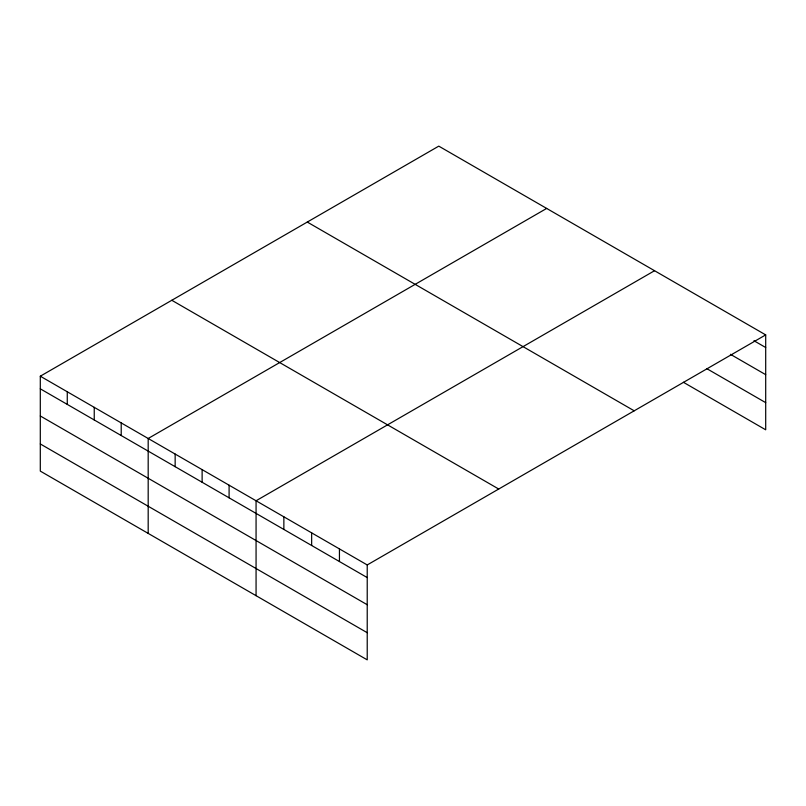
<?xml version="1.0" encoding="UTF-8"?>
<svg xmlns="http://www.w3.org/2000/svg" width="806" height="806" viewBox="0 0 806 806"><rect width="100%" height="100%" fill="white"/><g stroke="black" fill="none" stroke-linecap="round" stroke-linejoin="round"><path stroke-width="1.21" d="M683.407 382.286L765.7 429.8L765.7 334.893L438.776 146.138L40.3 376.2L40.3 471.107L367.224 659.862L367.224 564.946L40.3 376.2M546.659 208.432L148.183 438.484L148.183 533.401M654.543 270.715L256.066 500.768L256.066 595.684M367.224 564.946L765.7 334.893M753.942 340.726L765.7 347.517M730.427 354.308L765.7 374.669M706.912 368.715L765.7 402.647M307.277 222.063L634.201 410.808M171.799 300.275L498.723 489.03M40.3 388.824L367.224 577.58M40.3 415.977L367.224 604.732M40.3 443.955L367.224 632.71M339.437 548.906L339.437 561.53M311.65 532.857L311.65 545.491M283.863 516.817L283.863 529.441M229.095 485.202L229.095 497.826M202.125 469.626L202.125 482.26M175.154 454.06L175.154 466.684M121.212 422.918L121.212 435.542M94.242 407.342L94.242 419.966M67.271 391.766L67.271 404.4"/></g></svg>
